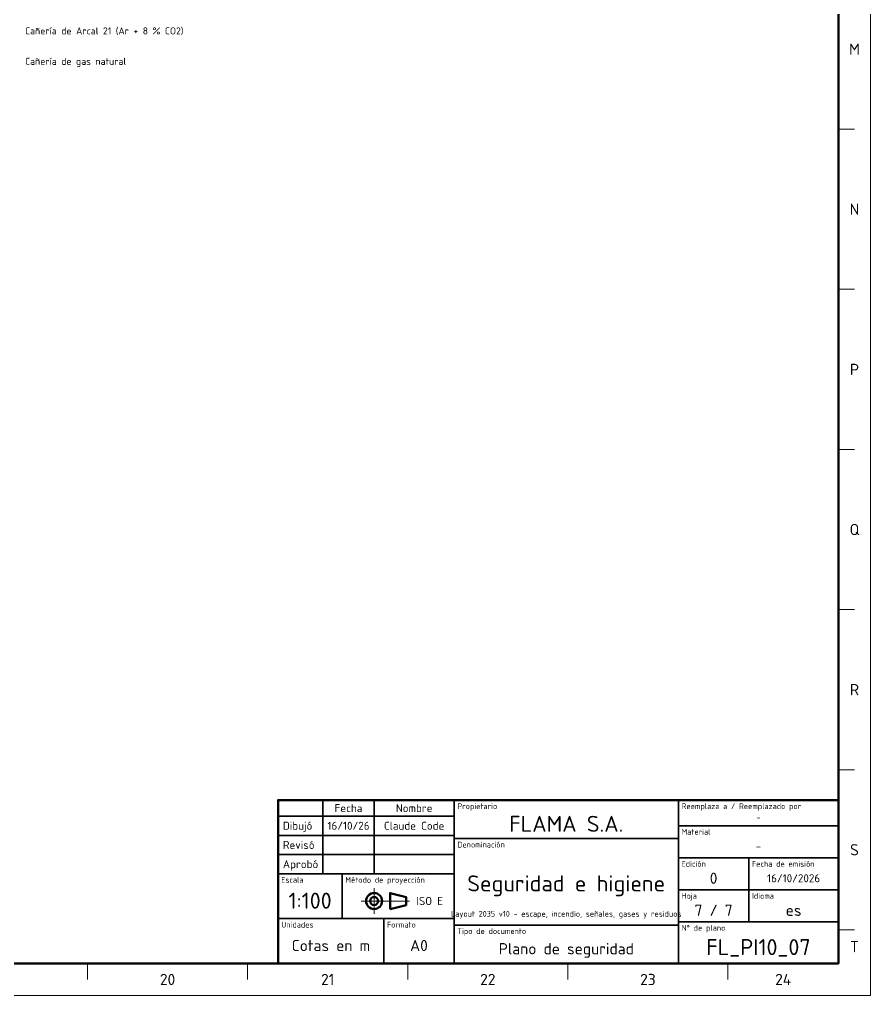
# Model space of a CAD drawing. Header units: millimetres. Extents: x 0 to 1189, y 0 to 841.
# Drawn here: x 923.3 to 1189, y 0 to 304.8 of the extents above; entities that cross this region are included whole.
import ezdxf
from ezdxf.enums import TextEntityAlignment as Align

# ---------------------------------------------------------------- set-up
doc = ezdxf.new("R2010")
doc.units = ezdxf.units.MM
doc.linetypes.add('IRAM-F-TRAZO-PUNTO', pattern=[20, 15, -2, 1, -2])
for name, color, linetype, lineweight in [('01-VISIBLE', 7, 'CONTINUOUS', 70), ('03-EJE', 1, 'IRAM-F-TRAZO-PUNTO', 18), ('06-TEXTO', 7, 'CONTINUOUS', 25), ('07-RECUADRO', 7, 'CONTINUOUS', 70), ('08-FINA', 5, 'CONTINUOUS', 18), ('10-ROTULO', 7, 'CONTINUOUS', 35), ('11-TEXTO-ROTULO', 7, 'CONTINUOUS', 25), ('A-TEXTO', 7, 'CONTINUOUS', 18)]:
    doc.layers.add(name, color=color, linetype=linetype, lineweight=lineweight)
doc.styles.add('ISO3098', font='isocpeur.ttf')

msp = doc.modelspace()

# ---------------------------------------------------------------- linework, layer by layer
at = {"layer": '01-VISIBLE'}
msp.add_lwpolyline([(1039, 27), (1044, 28.25), (1044, 30.75), (1039, 32)], close=True, dxfattribs=at)
for radius in [2.5, 1.25]:
    msp.add_circle((1034, 29.5), radius, dxfattribs=at)
at = {"layer": '03-EJE'}
for p, q in [((1034, 25.5), (1034, 33.5)), ((1030, 29.5), (1045.5, 29.5))]:
    msp.add_line(p, q, dxfattribs=at)
at = {"layer": '07-RECUADRO'}
for points in [[(25, 10), (1179, 10), (1179, 831), (25, 831)], [(1004, 10), (1179, 10), (1179, 61), (1004, 61)]]:
    msp.add_lwpolyline(points, close=True, dxfattribs=at)
at = {"layer": '08-FINA'}
for p, q in [((1179, 270.5), (1184, 270.5)), ((1179, 220.5), (1184, 220.5)), ((1179, 170.5), (1184, 170.5)), ((1179, 120.5), (1184, 120.5)), ((1179, 70.5), (1184, 70.5)), ((1179, 20.5), (1184, 20.5)), ((944.5, 10), (944.5, 5)), ((994.5, 10), (994.5, 5)), ((1044.5, 10), (1044.5, 5)), ((1094.5, 10), (1094.5, 5)), ((1144.5, 10), (1144.5, 5))]:
    msp.add_line(p, q, dxfattribs=at)
msp.add_lwpolyline([(0, 0), (1189, 0), (1189, 841), (0, 841)], close=True, dxfattribs=at)
at = {"layer": '10-ROTULO'}
for points in [[(1004, 56), (1018, 56), (1018, 61), (1004, 61)], [(1018, 56), (1034, 56), (1034, 61), (1018, 61)], [(1034, 56), (1059, 56), (1059, 61), (1034, 61)], [(1059, 49), (1129, 49), (1129, 61), (1059, 61)], [(1129, 53), (1179, 53), (1179, 61), (1129, 61)], [(1004, 50), (1018, 50), (1018, 56), (1004, 56)], [(1018, 50), (1034, 50), (1034, 56), (1018, 56)], [(1034, 50), (1059, 50), (1059, 56), (1034, 56)], [(1129, 43), (1179, 43), (1179, 53), (1129, 53)], [(1004, 44), (1018, 44), (1018, 50), (1004, 50)], [(1018, 44), (1034, 44), (1034, 50), (1018, 50)], [(1034, 44), (1059, 44), (1059, 50), (1034, 50)], [(1059, 22), (1129, 22), (1129, 49), (1059, 49)], [(1004, 38), (1018, 38), (1018, 44), (1004, 44)], [(1018, 38), (1034, 38), (1034, 44), (1018, 44)], [(1034, 38), (1059, 38), (1059, 44), (1034, 44)], [(1129, 33), (1151, 33), (1151, 43), (1129, 43)], [(1151, 33), (1179, 33), (1179, 43), (1151, 43)], [(1004, 24), (1024, 24), (1024, 38), (1004, 38)], [(1024, 24), (1059, 24), (1059, 38), (1024, 38)], [(1129, 23), (1151, 23), (1151, 33), (1129, 33)], [(1151, 23), (1179, 23), (1179, 33), (1151, 33)], [(1004, 10), (1037, 10), (1037, 24), (1004, 24)], [(1037, 10), (1059, 10), (1059, 24), (1037, 24)], [(1059, 10), (1129, 10), (1129, 22), (1059, 22)], [(1129, 10), (1179, 10), (1179, 23), (1129, 23)]]:
    msp.add_lwpolyline(points, close=True, dxfattribs=at)

# ---------------------------------------------------------------- texts
at = {"layer": '06-TEXTO', "style": 'ISO3098'}
for s, p in [('M', (1184, 295.5)), ('N', (1184, 245.5)), ('P', (1184, 195.5)), ('Q', (1184, 145.5)), ('R', (1184, 95.5)), ('S', (1184, 45.5)), ('T', (1184, 15.25)), ('20', (969.5, 5)), ('21', (1019.5, 5)), ('22', (1069.5, 5)), ('23', (1119.5, 5)), ('24', (1161.75, 5))]:
    msp.add_text(s, height=3.5, dxfattribs=at).set_placement(p, align=Align.MIDDLE_CENTER)
at = {"layer": '11-TEXTO-ROTULO', "style": 'ISO3098'}
for s, height, p in [('Fecha', 2.5, (1026, 58.5)), ('Nombre', 2.5, (1046.5, 58.5)), ('FLAMA S.A.', 5, (1094, 53.6)), ('-', 1.8, (1154, 55.6)), ('16/10/26', 2.5, (1026, 53)), ('Claude Code', 2.5, (1046.5, 53)), ('-', 2.5, (1154, 46.6)), ('Seguridad e higiene', 5, (1094, 35)), ('0', 3.5, (1140, 36.6)), ('16/10/2026', 2.5, (1165, 36.6)), ('1:100', 5, (1014, 29.6)), ('7 / 7', 3.5, (1140, 26.6)), ('Layout 2035 v10 - escape, incendio, señales, gases y residuos', 1.8, (1094, 25.5)), ('es', 3.5, (1165, 26.6)), ('Cotas en m', 3.5, (1020.5, 15.6)), ('A0', 3.5, (1048, 15.6)), ('Plano de seguridad', 3.5, (1094, 14.6)), ('FL_PI10_07', 5, (1154, 15.1))]:
    msp.add_text(s, height=height, dxfattribs=at).set_placement(p, align=Align.MIDDLE_CENTER)
for s, p in [('Propietario', (1060, 60)), ('Reemplaza a / Reemplazado por', (1130, 60)), ('Material', (1130, 52)), ('Denominación', (1060, 48)), ('Edición', (1130, 42)), ('Fecha de emisión', (1152, 42)), ('Escala', (1005, 37)), ('Método de proyección', (1025, 37)), ('Hoja', (1130, 32)), ('Idioma', (1152, 32)), ('Unidades', (1005, 23)), ('Formato', (1038, 23)), ('N° de plano', (1130, 22)), ('Tipo de documento', (1060, 21))]:
    msp.add_text(s, height=1.8, dxfattribs=at).set_placement(p, align=Align.TOP_LEFT)
for s, p in [('Dibujó', (1005.5, 53)), ('Revisó', (1005.5, 47)), ('Aprobó', (1005.5, 41))]:
    msp.add_text(s, height=2.5, dxfattribs=at).set_placement(p, align=Align.MIDDLE_LEFT)
msp.add_text('ISO E', height=2.5, dxfattribs=at).set_placement((1055.5, 29.5), align=Align.MIDDLE_RIGHT)
at = {"layer": 'A-TEXTO', "style": 'ISO3098'}
for s, p in [('Cañería de Arcal 21 (Ar + 8 % CO2)', (925, 301.19)), ('Cañería de gas natural', (925, 291.69))]:
    msp.add_text(s, height=2.2, dxfattribs=at).set_placement(p, align=Align.MIDDLE_LEFT)

doc.saveas('drawing.dxf')
